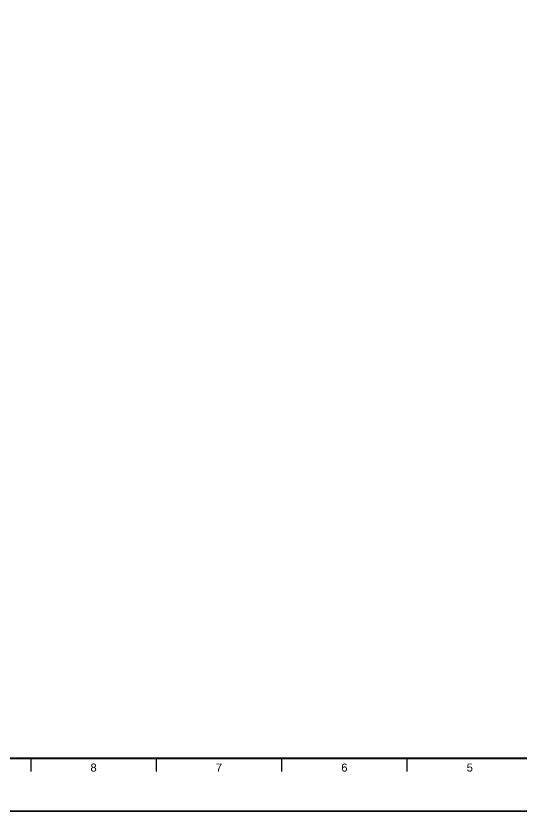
# Model space of a CAD drawing. Header units: millimetres. Extents: x 0 to 421, y -1 to 297.
# Drawn here: x 230.7 to 325.4, y 0 to 148.9 of the extents above; entities that cross this region are included whole.
import ezdxf

# ---------------------------------------------------------------- set-up
doc = ezdxf.new("R2010")
doc.units = ezdxf.units.MM
doc.header["$LTSCALE"] = 1000
doc.layers.get('0').update_dxf_attribs({"lineweight": 9})
doc.layers.get('DEFPOINTS').update_dxf_attribs({"color": 140})
doc.layers.add('HEC_FRAME', color=7, linetype='Continuous')
doc.styles.add('Arial', font='arial.ttf')

# ---------------------------------------------------------------- blocks, each defined once
blk = doc.blocks.new('HEC DWG-Form2014')
blk.add_lwpolyline([(820.48, 574.87), (28.47, 574.87), (28.47, 19.8), (820.48, 19.8)], close=True)
at = {"layer": 'DEFPOINTS', "color": 1}
blk.add_lwpolyline([(841, 0), (0, 0), (0, 593.71), (841, 593.71)], close=True, dxfattribs=at)
at = {"layer": 'HEC_FRAME', "color": 3, "linetype": 'Continuous', "const_width": 0.708}
blk.add_lwpolyline([(28.47, 19.8), (820.48, 19.8), (820.48, 574.87), (28.47, 574.87)], close=True, dxfattribs=at)
at = {"layer": 'HEC_FRAME', "linetype": 'Continuous'}
for points in [[(467.75, 14.84), (467.75, 19.8)], [(514.78, 14.84), (514.78, 19.8)], [(561.81, 14.84), (561.81, 19.8)], [(608.84, 14.84), (608.84, 19.8)]]:
    blk.add_lwpolyline(points, dxfattribs=at)
at = {"layer": 'HEC_FRAME', "color": 4, "style": 'Arial'}
for s, p in [('8', (490, 14.82)), ('7', (537.03, 14.82)), ('6', (584.07, 14.82)), ('5', (631.1, 14.82))]:
    blk.add_text(s, height=3, dxfattribs=at).set_placement(p)

msp = doc.modelspace()

# ---------------------------------------------------------------- linework, layer by layer
at = {"layer": 'DEFPOINTS'}
msp.add_lwpolyline([(0, 0), (420, 0), (420, 296.5), (0, 296.5)], close=True, dxfattribs=at)

# ---------------------------------------------------------------- block references
at = {"xscale": 0.4994054696789535, "yscale": 0.4994054696789535, "zscale": 0.4994054696789535}
msp.add_blockref('HEC DWG-Form2014', (0, 0), dxfattribs=at)

doc.saveas('drawing.dxf')
